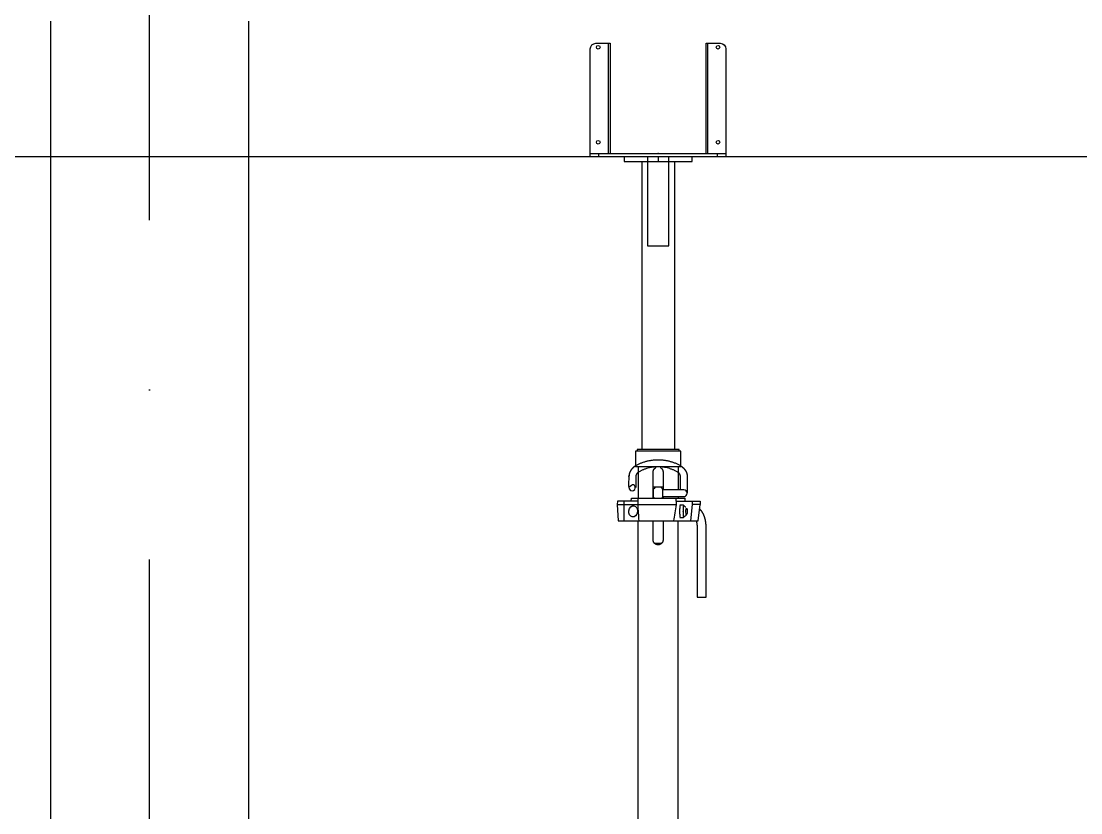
# Model space of a CAD drawing. Header units: millimetres. Extents: x 1924 to 471109, y -30014 to 109986.
# Drawn here: x 424518 to 426393, y 29943 to 31343 of the extents above; entities that cross this region are included whole.
import ezdxf

# ---------------------------------------------------------------- set-up
doc = ezdxf.new("R2010")
doc.units = ezdxf.units.MM
doc.header["$LTSCALE"] = 100
doc.linetypes.add('104', pattern=[4, 2, -2])
doc.linetypes.add('ACAD_ISO10W100', pattern=[18, 12, -3, 0, -3])
doc.layers.add('D NOSNIKY', color=7, linetype='Continuous', true_color=0x994d4d)
for name, color, linetype, plot in [('osy objektu', 130, 'ACAD_ISO10W100', False), ('PERI_HELPLINE', 140, 'Continuous', False), ('PERI_HIDDEN', 30, '104', False)]:
    doc.layers.add(name, color=color, linetype=linetype, plot=plot)
doc.layers.add('rez sloupy', color=90, linetype='Continuous')

msp = doc.modelspace()

# ---------------------------------------------------------------- linework, layer by layer
at = {"color": 0, "linetype": 'ByBlock'}
for p, q in [((425556.915, 31109.112), (425556.915, 31304.112)), ((425732.915, 31109.112), (425732.915, 31304.112)), ((425524.915, 31109.112), (425764.915, 31109.112))]:
    msp.add_line(p, q, dxfattribs=at).dxf.unprotected_set("ltscale", 0)
for p, q in [((425615.915, 31095.112), (425615.915, 30585.612)), ((425673.915, 31095.112), (425673.915, 30585.612)), ((425609.37, 30555.612), (425609.37, 30499.112)), ((425680.46, 30555.612), (425680.46, 30514.112)), ((425653.665, 30519.112), (425636.165, 30519.112)), ((425653.665, 30502.112), (425653.665, 30499.112)), ((425680.46, 30502.112), (425680.46, 30499.112)), ((425705.185, 30494.112), (425705.185, 30488.112)), ((425650.772, 30419.112), (425639.057, 30419.112))]:
    msp.add_line(p, q, dxfattribs=at)
msp.add_lwpolyline([(425729.915, 31109.112), (425729.915, 31304.112), (425754.915, 31304.112, -0.41421356), (425764.915, 31294.112), (425764.915, 31103.112), (425524.915, 31103.112), (425524.915, 31294.112, -0.41421356), (425534.915, 31304.112), (425559.915, 31304.112), (425559.915, 31109.112)], format="xyb", dxfattribs=at).dxf.unprotected_set("ltscale", 0)
msp.add_lwpolyline([(425704.915, 31103.112), (425584.915, 31103.112), (425584.915, 31095.112), (425704.915, 31095.112)], close=True)
msp.add_lwpolyline([(425684.915, 30555.612), (425684.915, 30582.612), (425604.915, 30582.612), (425604.915, 30555.612)], close=True, dxfattribs=at)
for points in [[(425681.915, 30582.612), (425681.915, 30585.612), (425607.915, 30585.612), (425607.915, 30582.612)], [(425609.37, 30544.891), (425609.299, 30544.829), (425609.23, 30544.768), (425609.161, 30544.706), (425609.093, 30544.644), (425609.025, 30544.583), (425608.958, 30544.521), (425608.892, 30544.46), (425608.827, 30544.398), (425608.762, 30544.337), (425608.698, 30544.276), (425608.635, 30544.214), (425608.572, 30544.153), (425608.51, 30544.092), (425608.449, 30544.031), (425608.388, 30543.97), (425608.328, 30543.909), (425608.269, 30543.848), (425608.21, 30543.787), (425608.153, 30543.726), (425608.096, 30543.666), (425608.039, 30543.605), (425607.984, 30543.545), (425607.929, 30543.485), (425607.874, 30543.425), (425607.821, 30543.365), (425607.768, 30543.305), (425607.716, 30543.246), (425607.664, 30543.186), (425607.614, 30543.127), (425607.563, 30543.067), (425607.514, 30543.008), (425607.465, 30542.949), (425607.417, 30542.89), (425607.37, 30542.832), (425607.323, 30542.773), (425607.277, 30542.714), (425607.232, 30542.656), (425607.187, 30542.598), (425607.143, 30542.54), (425607.099, 30542.482), (425607.057, 30542.425), (425607.014, 30542.367), (425606.973, 30542.31), (425606.932, 30542.252), (425606.892, 30542.195), (425606.852, 30542.139), (425606.813, 30542.082), (425606.775, 30542.025), (425606.737, 30541.969), (425606.7, 30541.913), (425606.663, 30541.857), (425606.628, 30541.801), (425606.592, 30541.745), (425606.558, 30541.69), (425606.524, 30541.634), (425606.49, 30541.579), (425606.457, 30541.524), (425606.425, 30541.469), (425606.393, 30541.415), (425606.362, 30541.36), (425606.331, 30541.306), (425606.302, 30541.252), (425606.272, 30541.198), (425606.243, 30541.145), (425606.215, 30541.091), (425606.187, 30541.038), (425606.16, 30540.985), (425606.134, 30540.932), (425606.108, 30540.88), (425606.082, 30540.827), (425606.057, 30540.775), (425606.033, 30540.723), (425606.009, 30540.671), (425605.986, 30540.62), (425605.963, 30540.568), (425605.941, 30540.517), (425605.919, 30540.466), (425605.898, 30540.416), (425605.878, 30540.365), (425605.858, 30540.315), (425605.838, 30540.265), (425605.819, 30540.215), (425605.8, 30540.166), (425605.782, 30540.116), (425605.765, 30540.067), (425605.748, 30540.019), (425605.731, 30539.97), (425605.715, 30539.922), (425605.7, 30539.873), (425605.684, 30539.826), (425605.67, 30539.778), (425605.656, 30539.73), (425605.642, 30539.683), (425605.628, 30539.636), (425605.615, 30539.589), (425605.603, 30539.542), (425605.591, 30539.496), (425605.579, 30539.449), (425605.568, 30539.403), (425605.557, 30539.357), (425605.547, 30539.311), (425605.537, 30539.265), (425605.528, 30539.22), (425605.518, 30539.174), (425605.51, 30539.129), (425605.501, 30539.084), (425605.493, 30539.039), (425605.486, 30538.994), (425605.479, 30538.949), (425605.472, 30538.904), (425605.466, 30538.859), (425605.46, 30538.815), (425605.454, 30538.77), (425605.449, 30538.726), (425605.444, 30538.682), (425605.44, 30538.638), (425605.436, 30538.594), (425605.432, 30538.55), (425605.426, 30538.462), (425605.421, 30538.374), (425605.417, 30538.286), (425605.415, 30538.199), (425605.415, 30538.112), (425605.415, 30518.112)], [(425636.165, 30499.112), (425636.165, 30545.612), (425636.166, 30545.757), (425636.17, 30545.902), (425636.176, 30546.049), (425636.185, 30546.196), (425636.197, 30546.343), (425636.21, 30546.491), (425636.227, 30546.639), (425636.246, 30546.788), (425636.268, 30546.936), (425636.292, 30547.085), (425636.319, 30547.233), (425636.348, 30547.382), (425636.38, 30547.53), (425636.414, 30547.678), (425636.451, 30547.825), (425636.491, 30547.972), (425636.533, 30548.119), (425636.578, 30548.265), (425636.625, 30548.41), (425636.675, 30548.555), (425636.727, 30548.698), (425636.782, 30548.841), (425636.84, 30548.982), (425636.9, 30549.123), (425636.963, 30549.262), (425637.028, 30549.4), (425637.096, 30549.537), (425637.166, 30549.673), (425637.238, 30549.807), (425637.312, 30549.94), (425637.388, 30550.071), (425637.467, 30550.2), (425637.548, 30550.328), (425637.63, 30550.455), (425637.715, 30550.579), (425637.801, 30550.702), (425637.889, 30550.823), (425637.979, 30550.943), (425638.07, 30551.06), (425638.163, 30551.175), (425638.257, 30551.288), (425638.353, 30551.399), (425638.451, 30551.508), (425638.549, 30551.615), (425638.649, 30551.72), (425638.751, 30551.822), (425638.854, 30551.922), (425638.959, 30552.022), (425639.067, 30552.12), (425639.177, 30552.217), (425639.289, 30552.312), (425639.403, 30552.406), (425639.519, 30552.499), (425639.637, 30552.59), (425639.757, 30552.679), (425639.879, 30552.766), (425640.003, 30552.852), (425640.128, 30552.935), (425640.255, 30553.017), (425640.384, 30553.097), (425640.514, 30553.174), (425640.646, 30553.25), (425640.78, 30553.323), (425640.915, 30553.394), (425640.915, 30555.612)], [(425648.915, 30555.612), (425648.915, 30553.394), (425649.05, 30553.323), (425649.183, 30553.25), (425649.315, 30553.174), (425649.446, 30553.097), (425649.574, 30553.017), (425649.701, 30552.935), (425649.827, 30552.852), (425649.951, 30552.766), (425650.072, 30552.679), (425650.192, 30552.59), (425650.31, 30552.499), (425650.427, 30552.406), (425650.541, 30552.312), (425650.653, 30552.217), (425650.762, 30552.12), (425650.87, 30552.022), (425650.976, 30551.922), (425651.079, 30551.822), (425651.18, 30551.72), (425651.28, 30551.615), (425651.379, 30551.508), (425651.476, 30551.399), (425651.572, 30551.288), (425651.667, 30551.175), (425651.76, 30551.06), (425651.851, 30550.943), (425651.941, 30550.823), (425652.029, 30550.702), (425652.115, 30550.579), (425652.199, 30550.455), (425652.282, 30550.328), (425652.362, 30550.2), (425652.441, 30550.071), (425652.518, 30549.94), (425652.592, 30549.807), (425652.664, 30549.673), (425652.734, 30549.537), (425652.801, 30549.4), (425652.867, 30549.262), (425652.929, 30549.123), (425652.989, 30548.982), (425653.047, 30548.841), (425653.102, 30548.698), (425653.155, 30548.555), (425653.204, 30548.41), (425653.252, 30548.265), (425653.296, 30548.119), (425653.339, 30547.972), (425653.378, 30547.825), (425653.415, 30547.678), (425653.45, 30547.53), (425653.481, 30547.382), (425653.511, 30547.233), (425653.538, 30547.085), (425653.562, 30546.936), (425653.583, 30546.788), (425653.602, 30546.639), (425653.619, 30546.491), (425653.633, 30546.343), (425653.644, 30546.196), (425653.653, 30546.049), (425653.66, 30545.902), (425653.663, 30545.757), (425653.665, 30545.612), (425653.665, 30514.112)], [(425684.415, 30514.112), (425684.415, 30538.112), (425684.414, 30538.199), (425684.412, 30538.287), (425684.409, 30538.375), (425684.404, 30538.463), (425684.398, 30538.551), (425684.391, 30538.64), (425684.382, 30538.73), (425684.377, 30538.774), (425684.371, 30538.819), (425684.365, 30538.864), (425684.359, 30538.909), (425684.353, 30538.954), (425684.346, 30539), (425684.338, 30539.045), (425684.331, 30539.091), (425684.322, 30539.136), (425684.314, 30539.182), (425684.305, 30539.228), (425684.295, 30539.274), (425684.286, 30539.32), (425684.275, 30539.366), (425684.265, 30539.413), (425684.254, 30539.459), (425684.242, 30539.506), (425684.23, 30539.553), (425684.218, 30539.6), (425684.205, 30539.647), (425684.191, 30539.694), (425684.178, 30539.742), (425684.163, 30539.789), (425684.149, 30539.837), (425684.133, 30539.885), (425684.118, 30539.933), (425684.102, 30539.981), (425684.085, 30540.03), (425684.068, 30540.078), (425684.05, 30540.127), (425684.032, 30540.176), (425684.014, 30540.225), (425683.995, 30540.274), (425683.975, 30540.324), (425683.955, 30540.373), (425683.934, 30540.423), (425683.913, 30540.473), (425683.892, 30540.523), (425683.869, 30540.574), (425683.847, 30540.625), (425683.824, 30540.675), (425683.8, 30540.726), (425683.776, 30540.778), (425683.751, 30540.829), (425683.725, 30540.881), (425683.699, 30540.933), (425683.673, 30540.985), (425683.646, 30541.037), (425683.618, 30541.09), (425683.59, 30541.143), (425683.561, 30541.196), (425683.532, 30541.249), (425683.502, 30541.302), (425683.472, 30541.356), (425683.441, 30541.41), (425683.409, 30541.464), (425683.377, 30541.519), (425683.344, 30541.574), (425683.311, 30541.629), (425683.276, 30541.684), (425683.242, 30541.739), (425683.207, 30541.795), (425683.171, 30541.851), (425683.134, 30541.907), (425683.097, 30541.963), (425683.059, 30542.02), (425683.02, 30542.077), (425682.981, 30542.134), (425682.942, 30542.191), (425682.901, 30542.248), (425682.86, 30542.305), (425682.818, 30542.363), (425682.776, 30542.421), (425682.733, 30542.479), (425682.689, 30542.537), (425682.645, 30542.595), (425682.6, 30542.653), (425682.554, 30542.712), (425682.508, 30542.77), (425682.461, 30542.829), (425682.413, 30542.888), (425682.365, 30542.947), (425682.316, 30543.007), (425682.266, 30543.066), (425682.216, 30543.126), (425682.165, 30543.185), (425682.113, 30543.245), (425682.061, 30543.305), (425682.008, 30543.365), (425681.954, 30543.425), (425681.9, 30543.485), (425681.845, 30543.545), (425681.789, 30543.606), (425681.733, 30543.666), (425681.676, 30543.727), (425681.618, 30543.787), (425681.559, 30543.848), (425681.5, 30543.909), (425681.44, 30543.97), (425681.38, 30544.031), (425681.319, 30544.092), (425681.257, 30544.153), (425681.194, 30544.214), (425681.131, 30544.276), (425681.067, 30544.337), (425681.002, 30544.398), (425680.937, 30544.46), (425680.871, 30544.521), (425680.804, 30544.583), (425680.737, 30544.644), (425680.669, 30544.706), (425680.6, 30544.768), (425680.53, 30544.829), (425680.46, 30544.891)], [(425684.994, 30556.517), (425684.994, 30556.517), (425685.072, 30556.464), (425685.151, 30556.41), (425685.229, 30556.356), (425685.307, 30556.302), (425685.385, 30556.247), (425685.462, 30556.193), (425685.54, 30556.138), (425685.617, 30556.083), (425685.694, 30556.028), (425685.771, 30555.973), (425685.847, 30555.918), (425685.923, 30555.863), (425686, 30555.807), (425686.076, 30555.752), (425686.151, 30555.696), (425686.227, 30555.64), (425686.302, 30555.584), (425686.377, 30555.528), (425686.452, 30555.472), (425686.527, 30555.415), (425686.601, 30555.359), (425686.675, 30555.302), (425686.749, 30555.245), (425686.823, 30555.188), (425686.897, 30555.131), (425686.97, 30555.073), (425687.043, 30555.016), (425687.116, 30554.958), (425687.189, 30554.901), (425687.261, 30554.843), (425687.334, 30554.785), (425687.406, 30554.726), (425687.478, 30554.668), (425687.549, 30554.61), (425687.621, 30554.551), (425687.692, 30554.492), (425687.763, 30554.433), (425687.833, 30554.374), (425687.904, 30554.315), (425687.974, 30554.256), (425688.044, 30554.196), (425688.114, 30554.137), (425688.184, 30554.077), (425688.253, 30554.017), (425688.322, 30553.957), (425688.391, 30553.896), (425688.46, 30553.836), (425688.528, 30553.776), (425688.597, 30553.715), (425688.665, 30553.654), (425688.732, 30553.593), (425688.8, 30553.532), (425688.867, 30553.471), (425688.934, 30553.409), (425689.001, 30553.347), (425689.068, 30553.286), (425689.134, 30553.224), (425689.201, 30553.162), (425689.267, 30553.1), (425689.332, 30553.037), (425689.398, 30552.975), (425689.463, 30552.912), (425689.528, 30552.849), (425689.593, 30552.786), (425689.658, 30552.723), (425689.722, 30552.66), (425689.786, 30552.596), (425689.85, 30552.533), (425689.914, 30552.469), (425689.977, 30552.405), (425690.04, 30552.341), (425690.103, 30552.277), (425690.166, 30552.212), (425690.228, 30552.148), (425690.29, 30552.083), (425690.352, 30552.018), (425690.414, 30551.953), (425690.475, 30551.888), (425690.536, 30551.823), (425690.597, 30551.757), (425690.658, 30551.692), (425690.718, 30551.626), (425690.778, 30551.56), (425690.838, 30551.494), (425690.898, 30551.428), (425690.957, 30551.362), (425691.016, 30551.295), (425691.075, 30551.228), (425691.133, 30551.162), (425691.192, 30551.095), (425691.25, 30551.027), (425691.308, 30550.96), (425691.365, 30550.893), (425691.422, 30550.825), (425691.479, 30550.757), (425691.536, 30550.689), (425691.593, 30550.621), (425691.649, 30550.553), (425691.705, 30550.485), (425691.76, 30550.416), (425691.816, 30550.348), (425691.871, 30550.279), (425691.926, 30550.21), (425691.98, 30550.141), (425692.034, 30550.071), (425692.088, 30550.002), (425692.142, 30549.932), (425692.196, 30549.863), (425692.249, 30549.793), (425692.302, 30549.723), (425692.354, 30549.652), (425692.406, 30549.582), (425692.459, 30549.511), (425692.51, 30549.441), (425692.562, 30549.37), (425692.613, 30549.299), (425692.664, 30549.228), (425692.714, 30549.156), (425692.765, 30549.085), (425692.815, 30549.013), (425692.864, 30548.941), (425692.914, 30548.87), (425692.963, 30548.797), (425693.012, 30548.725), (425693.06, 30548.653), (425693.109, 30548.58), (425693.157, 30548.508), (425693.204, 30548.435), (425693.252, 30548.362), (425693.299, 30548.288), (425693.345, 30548.215), (425693.392, 30548.142), (425693.438, 30548.068), (425693.484, 30547.994), (425693.529, 30547.92), (425693.575, 30547.846), (425693.62, 30547.772), (425693.664, 30547.697), (425693.708, 30547.623), (425693.752, 30547.548), (425693.796, 30547.473), (425693.84, 30547.398), (425693.883, 30547.323), (425693.925, 30547.248), (425693.968, 30547.172), (425694.01, 30547.096), (425694.052, 30547.02), (425694.093, 30546.944), (425694.134, 30546.868), (425694.175, 30546.792), (425694.216, 30546.716), (425694.256, 30546.639), (425694.296, 30546.562), (425694.335, 30546.485), (425694.375, 30546.408), (425694.414, 30546.331), (425694.452, 30546.253), (425694.491, 30546.176), (425694.528, 30546.098), (425694.566, 30546.02), (425694.603, 30545.942), (425694.64, 30545.864), (425694.677, 30545.786), (425694.713, 30545.707), (425694.749, 30545.628), (425694.784, 30545.55), (425694.819, 30545.471), (425694.854, 30545.392), (425694.889, 30545.312), (425694.923, 30545.233), (425694.956, 30545.153), (425694.99, 30545.074), (425695.023, 30544.994), (425695.055, 30544.914), (425695.088, 30544.834), (425695.12, 30544.753), (425695.151, 30544.673), (425695.182, 30544.592), (425695.213, 30544.512), (425695.244, 30544.431), (425695.274, 30544.35), (425695.303, 30544.269), (425695.333, 30544.188), (425695.362, 30544.106), (425695.39, 30544.025), (425695.419, 30543.943), (425695.447, 30543.862), (425695.474, 30543.78), (425695.501, 30543.698), (425695.528, 30543.616), (425695.554, 30543.534), (425695.58, 30543.452), (425695.606, 30543.369), (425695.631, 30543.287), (425695.656, 30543.204), (425695.681, 30543.122), (425695.705, 30543.039), (425695.728, 30542.956), (425695.752, 30542.873), (425695.775, 30542.79), (425695.797, 30542.707), (425695.819, 30542.623), (425695.841, 30542.54), (425695.863, 30542.457), (425695.884, 30542.373), (425695.904, 30542.289), (425695.925, 30542.206), (425695.944, 30542.122), (425695.964, 30542.038), (425695.983, 30541.954), (425696.002, 30541.87), (425696.02, 30541.786), (425696.038, 30541.701), (425696.055, 30541.617), (425696.072, 30541.533), (425696.089, 30541.448), (425696.105, 30541.364), (425696.121, 30541.279), (425696.136, 30541.194), (425696.151, 30541.109), (425696.166, 30541.025), (425696.18, 30540.94), (425696.194, 30540.855), (425696.208, 30540.77), (425696.221, 30540.685), (425696.233, 30540.6), (425696.245, 30540.514), (425696.257, 30540.429), (425696.268, 30540.344), (425696.279, 30540.258), (425696.29, 30540.173), (425696.3, 30540.088), (425696.31, 30540.002), (425696.319, 30539.916), (425696.328, 30539.831), (425696.336, 30539.745), (425696.344, 30539.66), (425696.352, 30539.574), (425696.359, 30539.488), (425696.366, 30539.402), (425696.372, 30539.316), (425696.378, 30539.231), (425696.383, 30539.145), (425696.388, 30539.059), (425696.393, 30538.973), (425696.397, 30538.887), (425696.401, 30538.801), (425696.404, 30538.715), (425696.407, 30538.629), (425696.409, 30538.542), (425696.411, 30538.456), (425696.413, 30538.37), (425696.414, 30538.284), (425696.415, 30538.198), (425696.415, 30538.112), (425696.415, 30508.112)], [(425608.879, 30499.112), (425608.874, 30498.114), (425608.868, 30497.115), (425608.862, 30496.115), (425608.857, 30495.114), (425608.851, 30494.112), (425572.862, 30494.112), (425572.446, 30488.112), (425677.384, 30488.112)], [(425572.446, 30488.112), (425574.532, 30459.112), (425716.101, 30459.112), (425719.185, 30488.112), (425705.185, 30488.112), (425702.101, 30459.112)], [(425585.083, 30459.112), (425584.946, 30488.112), (425585.027, 30494.112)], [(425597.403, 30494.112), (425597.665, 30499.112), (425692.015, 30499.112), (425692.277, 30494.112)], [(425608.992, 30499.112), (425608.98, 30496.922), (425608.968, 30494.728), (425608.956, 30492.528), (425608.944, 30490.322), (425608.933, 30488.112), (425609.135, 30484.299), (425609.337, 30480.542), (425609.541, 30476.838), (425609.745, 30473.188), (425609.95, 30469.591), (425610.155, 30466.046), (425610.361, 30462.553), (425610.569, 30459.112)], [(425672.724, 30459.112), (425673.278, 30462.542), (425673.84, 30466.025), (425674.41, 30469.563), (425674.988, 30473.156), (425675.574, 30476.807), (425676.168, 30480.515), (425676.772, 30484.283), (425677.384, 30488.112), (425676.861, 30499.112)], [(425677.099, 30494.112), (425719.185, 30494.112), (425719.185, 30488.112)], [(425712.524, 30459.112), (425712.564, 30458.959), (425712.603, 30458.805), (425712.642, 30458.65), (425712.68, 30458.494), (425712.718, 30458.338), (425712.755, 30458.181), (425712.792, 30458.023), (425712.828, 30457.864), (425712.864, 30457.704), (425712.899, 30457.543), (425712.934, 30457.382), (425712.968, 30457.22), (425713.001, 30457.057), (425713.034, 30456.894), (425713.098, 30456.565), (425713.159, 30456.233), (425713.219, 30455.899), (425713.276, 30455.562), (425713.33, 30455.223), (425713.382, 30454.881), (425713.431, 30454.538), (425713.478, 30454.192), (425713.522, 30453.844), (425713.564, 30453.495), (425713.603, 30453.144), (425713.64, 30452.791), (425713.673, 30452.437), (425713.705, 30452.081), (425713.733, 30451.724), (425713.759, 30451.366), (425713.782, 30451.007), (425713.803, 30450.647), (425713.821, 30450.287), (425713.836, 30449.925), (425713.848, 30449.563), (425713.858, 30449.201), (425713.865, 30448.838), (425713.869, 30448.475), (425713.87, 30448.112), (425713.87, 30324.112), (425729.87, 30324.112), (425729.87, 30448.112), (425729.87, 30448.406), (425729.868, 30448.701), (425729.864, 30448.995), (425729.86, 30449.289), (425729.854, 30449.584), (425729.846, 30449.878), (425729.837, 30450.172), (425729.827, 30450.466), (425729.816, 30450.76), (425729.803, 30451.053), (425729.789, 30451.347), (425729.773, 30451.64), (425729.756, 30451.933), (425729.738, 30452.226), (425729.718, 30452.518), (425729.697, 30452.811), (425729.675, 30453.103), (425729.651, 30453.394), (425729.626, 30453.686), (425729.6, 30453.977), (425729.572, 30454.268), (425729.543, 30454.558), (425729.512, 30454.848), (425729.481, 30455.138), (425729.447, 30455.427), (425729.413, 30455.715), (425729.377, 30456.004), (425729.34, 30456.291), (425729.301, 30456.579), (425729.261, 30456.866), (425729.22, 30457.152), (425729.177, 30457.437), (425729.134, 30457.723), (425729.088, 30458.007), (425729.042, 30458.291), (425728.994, 30458.574), (425728.944, 30458.857), (425728.894, 30459.139), (425728.842, 30459.421), (425728.788, 30459.701), (425728.733, 30459.981), (425728.677, 30460.261), (425728.62, 30460.539), (425728.561, 30460.817), (425728.501, 30461.094), (425728.44, 30461.371), (425728.377, 30461.646), (425728.313, 30461.921), (425728.247, 30462.195), (425728.18, 30462.469), (425728.112, 30462.741), (425728.042, 30463.012), (425727.971, 30463.283), (425727.899, 30463.553), (425727.825, 30463.822), (425727.75, 30464.09), (425727.674, 30464.357), (425727.596, 30464.623), (425727.517, 30464.888), (425727.436, 30465.152), (425727.354, 30465.416), (425727.271, 30465.678), (425727.186, 30465.939), (425727.1, 30466.199), (425727.056, 30466.329), (425727.013, 30466.458), (425726.968, 30466.588), (425726.924, 30466.717), (425726.879, 30466.845), (425726.833, 30466.974), (425726.788, 30467.102), (425726.742, 30467.23), (425726.696, 30467.357), (425726.649, 30467.485), (425726.602, 30467.612), (425726.554, 30467.738), (425726.507, 30467.865), (425726.459, 30467.991), (425726.41, 30468.117), (425726.362, 30468.243), (425726.313, 30468.368), (425726.263, 30468.493), (425726.213, 30468.618), (425726.163, 30468.743), (425726.113, 30468.867), (425726.062, 30468.991), (425726.011, 30469.114), (425725.959, 30469.238), (425725.907, 30469.361), (425725.855, 30469.484), (425725.802, 30469.606), (425725.749, 30469.728), (425725.696, 30469.85), (425725.642, 30469.972), (425725.588, 30470.093), (425725.533, 30470.214), (425725.479, 30470.335), (425725.423, 30470.455), (425725.368, 30470.575), (425725.312, 30470.695), (425725.255, 30470.814), (425725.199, 30470.933), (425725.142, 30471.052), (425725.084, 30471.17), (425725.026, 30471.289), (425724.968, 30471.406), (425724.909, 30471.524), (425724.85, 30471.641), (425724.791, 30471.758), (425724.731, 30471.874), (425724.671, 30471.991), (425724.61, 30472.107), (425724.549, 30472.222), (425724.488, 30472.337), (425724.426, 30472.452), (425724.364, 30472.567), (425724.302, 30472.681), (425724.239, 30472.795), (425724.175, 30472.908), (425724.112, 30473.021), (425724.047, 30473.134), (425723.983, 30473.247), (425723.918, 30473.359), (425723.853, 30473.471), (425723.787, 30473.582), (425723.721, 30473.693), (425723.654, 30473.804), (425723.587, 30473.914), (425723.52, 30474.024), (425723.452, 30474.134), (425723.384, 30474.243), (425723.315, 30474.352), (425723.246, 30474.461), (425723.176, 30474.569), (425723.106, 30474.677), (425723.036, 30474.784), (425722.965, 30474.892), (425722.894, 30474.998), (425722.823, 30475.105), (425722.75, 30475.211), (425722.678, 30475.316), (425722.605, 30475.422), (425722.532, 30475.526), (425722.458, 30475.631), (425722.384, 30475.735), (425722.309, 30475.839), (425722.234, 30475.942), (425722.158, 30476.045), (425722.082, 30476.148), (425722.006, 30476.25), (425721.929, 30476.352), (425721.851, 30476.453), (425721.774, 30476.554), (425721.695, 30476.655), (425721.616, 30476.755), (425721.537, 30476.855), (425721.457, 30476.954), (425721.377, 30477.053), (425721.296, 30477.152), (425721.215, 30477.25), (425721.133, 30477.347), (425721.051, 30477.445), (425720.968, 30477.541), (425720.885, 30477.638), (425720.801, 30477.733), (425720.717, 30477.829), (425720.632, 30477.924), (425720.546, 30478.018), (425720.461, 30478.112), (425720.374, 30478.206), (425720.287, 30478.299), (425720.2, 30478.391), (425720.112, 30478.483), (425720.024, 30478.575), (425719.935, 30478.666), (425719.845, 30478.757), (425719.755, 30478.847), (425719.664, 30478.937), (425719.573, 30479.026), (425719.481, 30479.114), (425719.389, 30479.202), (425719.296, 30479.29), (425719.203, 30479.377), (425719.109, 30479.464), (425719.014, 30479.55), (425718.919, 30479.635), (425718.824, 30479.72), (425718.727, 30479.805), (425718.631, 30479.888), (425718.533, 30479.972), (425718.435, 30480.055), (425718.337, 30480.137)], [(425609.415, 28641.112), (425609.415, 30335.362), (425609.37, 30350.362), (425609.37, 30459.112)], [(425653.665, 30459.112), (425653.665, 30425.612), (425653.664, 30425.508), (425653.662, 30425.404), (425653.659, 30425.3), (425653.654, 30425.195), (425653.649, 30425.09), (425653.641, 30424.985), (425653.633, 30424.879), (425653.623, 30424.773), (425653.612, 30424.668), (425653.6, 30424.562), (425653.586, 30424.455), (425653.571, 30424.349), (425653.555, 30424.243), (425653.537, 30424.137), (425653.518, 30424.031), (425653.498, 30423.924), (425653.477, 30423.818), (425653.454, 30423.712), (425653.43, 30423.607), (425653.404, 30423.501), (425653.377, 30423.395), (425653.349, 30423.29), (425653.32, 30423.185), (425653.289, 30423.08), (425653.257, 30422.976), (425653.224, 30422.872), (425653.189, 30422.768), (425653.153, 30422.665), (425653.116, 30422.562), (425653.077, 30422.46), (425653.037, 30422.358), (425652.996, 30422.257), (425652.954, 30422.156), (425652.91, 30422.056), (425652.865, 30421.957), (425652.818, 30421.858), (425652.771, 30421.76), (425652.722, 30421.662), (425652.672, 30421.565), (425652.621, 30421.469), (425652.568, 30421.374), (425652.515, 30421.279), (425652.46, 30421.185), (425652.405, 30421.092), (425652.348, 30420.999), (425652.29, 30420.908), (425652.232, 30420.817), (425652.172, 30420.727), (425652.111, 30420.638), (425652.05, 30420.55), (425651.987, 30420.463), (425651.924, 30420.377), (425651.86, 30420.292), (425651.795, 30420.208), (425651.729, 30420.125), (425651.662, 30420.043), (425651.594, 30419.961), (425651.526, 30419.881), (425651.457, 30419.802), (425651.388, 30419.725), (425651.317, 30419.648), (425651.246, 30419.572), (425651.175, 30419.498), (425651.102, 30419.425), (425651.029, 30419.352), (425650.955, 30419.281), (425650.879, 30419.21), (425650.802, 30419.139), (425650.725, 30419.07), (425650.646, 30419.001), (425650.566, 30418.932), (425650.485, 30418.865), (425650.402, 30418.798), (425650.319, 30418.732), (425650.235, 30418.667), (425650.15, 30418.603), (425650.064, 30418.54), (425649.977, 30418.477), (425649.889, 30418.416), (425649.8, 30418.355), (425649.71, 30418.295), (425649.619, 30418.237), (425649.528, 30418.179), (425649.435, 30418.122), (425649.342, 30418.067), (425649.248, 30418.012), (425649.153, 30417.958), (425649.058, 30417.906), (425648.962, 30417.855), (425648.865, 30417.805), (425648.767, 30417.756), (425648.669, 30417.708), (425648.57, 30417.662), (425648.471, 30417.617), (425648.37, 30417.573), (425648.27, 30417.53), (425648.168, 30417.489), (425648.067, 30417.449), (425647.964, 30417.411), (425647.862, 30417.373), (425647.758, 30417.337), (425647.655, 30417.303), (425647.551, 30417.269), (425647.446, 30417.237), (425647.341, 30417.206), (425647.236, 30417.177), (425647.131, 30417.149), (425647.026, 30417.122), (425646.92, 30417.097), (425646.814, 30417.073), (425646.708, 30417.05), (425646.602, 30417.028), (425646.496, 30417.008), (425646.39, 30416.989), (425646.283, 30416.972), (425646.177, 30416.955), (425646.071, 30416.94), (425645.965, 30416.927), (425645.859, 30416.914), (425645.753, 30416.903), (425645.647, 30416.893), (425645.542, 30416.885), (425645.437, 30416.878), (425645.332, 30416.872), (425645.227, 30416.867), (425645.122, 30416.864), (425645.018, 30416.862), (425644.915, 30416.862), (425644.811, 30416.862), (425644.707, 30416.864), (425644.603, 30416.867), (425644.498, 30416.872), (425644.393, 30416.878), (425644.288, 30416.885), (425644.182, 30416.893), (425644.076, 30416.903), (425643.971, 30416.914), (425643.865, 30416.927), (425643.758, 30416.94), (425643.652, 30416.955), (425643.546, 30416.972), (425643.44, 30416.989), (425643.334, 30417.008), (425643.227, 30417.028), (425643.121, 30417.05), (425643.015, 30417.073), (425642.909, 30417.097), (425642.804, 30417.122), (425642.698, 30417.149), (425642.593, 30417.177), (425642.488, 30417.206), (425642.383, 30417.237), (425642.279, 30417.269), (425642.175, 30417.303), (425642.071, 30417.337), (425641.968, 30417.373), (425641.865, 30417.411), (425641.763, 30417.449), (425641.661, 30417.489), (425641.56, 30417.53), (425641.459, 30417.573), (425641.359, 30417.617), (425641.259, 30417.662), (425641.161, 30417.708), (425641.062, 30417.756), (425640.965, 30417.805), (425640.868, 30417.855), (425640.772, 30417.906), (425640.676, 30417.958), (425640.581, 30418.012), (425640.487, 30418.067), (425640.394, 30418.122), (425640.302, 30418.179), (425640.21, 30418.237), (425640.12, 30418.295), (425640.03, 30418.355), (425639.941, 30418.416), (425639.853, 30418.477), (425639.766, 30418.54), (425639.68, 30418.603), (425639.595, 30418.667), (425639.51, 30418.732), (425639.427, 30418.798), (425639.345, 30418.865), (425639.264, 30418.932), (425639.184, 30419.001), (425639.105, 30419.07), (425639.027, 30419.139), (425638.95, 30419.21), (425638.875, 30419.281), (425638.8, 30419.352), (425638.727, 30419.425), (425638.655, 30419.498), (425638.583, 30419.572), (425638.512, 30419.648), (425638.442, 30419.725), (425638.372, 30419.802), (425638.303, 30419.881), (425638.235, 30419.961), (425638.168, 30420.043), (425638.101, 30420.125), (425638.035, 30420.208), (425637.97, 30420.292), (425637.906, 30420.377), (425637.842, 30420.463), (425637.78, 30420.55), (425637.718, 30420.638), (425637.658, 30420.727), (425637.598, 30420.817), (425637.539, 30420.908), (425637.482, 30420.999), (425637.425, 30421.092), (425637.369, 30421.185), (425637.315, 30421.279), (425637.261, 30421.374), (425637.209, 30421.469), (425637.158, 30421.565), (425637.108, 30421.662), (425637.059, 30421.76), (425637.011, 30421.858), (425636.965, 30421.957), (425636.92, 30422.056), (425636.876, 30422.156), (425636.833, 30422.257), (425636.792, 30422.358), (425636.752, 30422.46), (425636.714, 30422.562), (425636.676, 30422.665), (425636.64, 30422.768), (425636.606, 30422.872), (425636.572, 30422.976), (425636.54, 30423.08), (425636.51, 30423.185), (425636.48, 30423.29), (425636.452, 30423.395), (425636.425, 30423.501), (425636.4, 30423.607), (425636.376, 30423.712), (425636.353, 30423.818), (425636.331, 30423.924), (425636.311, 30424.031), (425636.292, 30424.137), (425636.275, 30424.243), (425636.258, 30424.349), (425636.243, 30424.455), (425636.23, 30424.562), (425636.217, 30424.668), (425636.206, 30424.773), (425636.197, 30424.879), (425636.188, 30424.985), (425636.181, 30425.09), (425636.175, 30425.195), (425636.171, 30425.3), (425636.167, 30425.404), (425636.165, 30425.508), (425636.165, 30425.612), (425636.165, 30459.112)], [(425680.415, 28641.112), (425680.415, 30335.362), (425680.46, 30350.362), (425680.46, 30459.112)]]:
    msp.add_lwpolyline(points, dxfattribs=at)
for points in [[(425638.915, 30499.112, -0.41421356), (425636.915, 30501.112), (425636.915, 30515.112)], [(425652.915, 30515.112), (425652.915, 30501.112, -0.41421356), (425650.915, 30499.112)], [(425652.915, 30502.112), (425690.415, 30502.112, 1), (425690.415, 30514.112), (425652.915, 30514.112)]]:
    msp.add_lwpolyline(points, format="xyb", dxfattribs=at)
for centre in [(425538.915, 31297.112), (425750.915, 31297.112), (425538.915, 31129.112), (425750.915, 31129.112)]:
    msp.add_circle(centre, 3.25, dxfattribs=at).dxf.unprotected_set("ltscale", 0)
for centre, start, end in [((425642.915, 30512.612), 90, 157.380135), ((425646.915, 30512.612), 22.619865, 90)]:
    msp.add_arc(centre, 6.5, start, end, dxfattribs=at)
msp.add_ellipse((425600.725, 30476.112), major_axis=(-1.499, -9.935), ratio=0.76164659, dxfattribs=at)
for centre, major_axis, ratio, start_param, end_param in [((425587.9, 30476.112), (1.456, -9.972), 0.50974852, 1.21159877, 1.5187321), ((425689.876, 30476.112), (0, 8.5), 0.8660254, 1.21344347, 1.92814919)]:
    msp.add_ellipse(centre, major_axis=major_axis, ratio=ratio, start_param=start_param, end_param=end_param, dxfattribs=at)
for points, weights, knots in [([(425604.915, 30556.558), (425604.875, 30556.538), (425604.836, 30556.517), (425604.797, 30556.491), (425604.757, 30556.464), (425604.718, 30556.437), (425604.679, 30556.41), (425604.64, 30556.383), (425604.601, 30556.356), (425604.562, 30556.329), (425604.523, 30556.302), (425604.484, 30556.274), (425604.445, 30556.247), (425604.406, 30556.22), (425604.367, 30556.193), (425604.329, 30556.165), (425604.29, 30556.138), (425604.251, 30556.111), (425604.213, 30556.083), (425604.174, 30556.056), (425604.136, 30556.028), (425604.097, 30556.001), (425604.059, 30555.973), (425604.021, 30555.946), (425603.982, 30555.918), (425603.944, 30555.891), (425603.906, 30555.863), (425603.868, 30555.835), (425603.83, 30555.807), (425603.792, 30555.78), (425603.754, 30555.752), (425603.716, 30555.724), (425603.678, 30555.696), (425603.641, 30555.668), (425603.603, 30555.64), (425603.565, 30555.612), (425603.527, 30555.584), (425603.49, 30555.556), (425603.452, 30555.528), (425603.415, 30555.5), (425603.378, 30555.472), (425603.34, 30555.443), (425603.303, 30555.415), (425603.266, 30555.387), (425603.228, 30555.359), (425603.191, 30555.33), (425603.154, 30555.302), (425603.117, 30555.273), (425603.08, 30555.245), (425603.043, 30555.216), (425603.006, 30555.188), (425602.969, 30555.159), (425602.933, 30555.131), (425602.896, 30555.102), (425602.859, 30555.073), (425602.823, 30555.045), (425602.786, 30555.016), (425602.749, 30554.987), (425602.713, 30554.958), (425602.677, 30554.929), (425602.64, 30554.9), (425602.604, 30554.871), (425602.568, 30554.842), (425602.531, 30554.813), (425602.495, 30554.784), (425602.459, 30554.755), (425602.423, 30554.726), (425602.387, 30554.697), (425602.351, 30554.668), (425602.315, 30554.638), (425602.279, 30554.609), (425602.244, 30554.58), (425602.208, 30554.551), (425602.172, 30554.521), (425602.137, 30554.492), (425602.101, 30554.462), (425602.065, 30554.433), (425602.03, 30554.403), (425601.995, 30554.374), (425601.959, 30554.344), (425601.924, 30554.314), (425601.889, 30554.285), (425601.854, 30554.255), (425601.818, 30554.225), (425601.783, 30554.195), (425601.748, 30554.166), (425601.713, 30554.136), (425601.679, 30554.106), (425601.644, 30554.076), (425601.609, 30554.046), (425601.574, 30554.016), (425601.54, 30553.986), (425601.505, 30553.956), (425601.47, 30553.925), (425601.436, 30553.895), (425601.401, 30553.865), (425601.367, 30553.835), (425601.333, 30553.805), (425601.298, 30553.774), (425601.264, 30553.744), (425601.23, 30553.714), (425601.196, 30553.683), (425601.162, 30553.653), (425601.128, 30553.622), (425601.094, 30553.592), (425601.06, 30553.561), (425601.026, 30553.53), (425600.992, 30553.5), (425600.959, 30553.469), (425600.925, 30553.438), (425600.892, 30553.408), (425600.858, 30553.377), (425600.825, 30553.346), (425600.791, 30553.315), (425600.758, 30553.284), (425600.725, 30553.253), (425600.691, 30553.222), (425600.658, 30553.191), (425600.625, 30553.16), (425600.592, 30553.129), (425600.559, 30553.098), (425600.526, 30553.067), (425600.493, 30553.035), (425600.46, 30553.004), (425600.428, 30552.973), (425600.395, 30552.941), (425600.362, 30552.91), (425600.33, 30552.879), (425600.297, 30552.847), (425600.265, 30552.816), (425600.232, 30552.784), (425600.2, 30552.753), (425600.168, 30552.721), (425600.136, 30552.689), (425600.103, 30552.658), (425600.071, 30552.626), (425600.039, 30552.594), (425600.007, 30552.563), (425599.975, 30552.531), (425599.944, 30552.499), (425599.912, 30552.467), (425599.88, 30552.435), (425599.848, 30552.403), (425599.817, 30552.371), (425599.785, 30552.339), (425599.754, 30552.307), (425599.722, 30552.275), (425599.691, 30552.243), (425599.66, 30552.21), (425599.629, 30552.178), (425599.597, 30552.146), (425599.566, 30552.114), (425599.535, 30552.081), (425599.504, 30552.049), (425599.473, 30552.016), (425599.443, 30551.984), (425599.412, 30551.951), (425599.381, 30551.919), (425599.35, 30551.886), (425599.32, 30551.854), (425599.289, 30551.821), (425599.259, 30551.788), (425599.228, 30551.756), (425599.198, 30551.723), (425599.168, 30551.69), (425599.138, 30551.657), (425599.107, 30551.624), (425599.077, 30551.591), (425599.047, 30551.558), (425599.017, 30551.525), (425598.988, 30551.492), (425598.958, 30551.459), (425598.928, 30551.426), (425598.898, 30551.393), (425598.869, 30551.36), (425598.839, 30551.327), (425598.81, 30551.293), (425598.78, 30551.26), (425598.751, 30551.227), (425598.722, 30551.193), (425598.692, 30551.16), (425598.663, 30551.126), (425598.634, 30551.093), (425598.605, 30551.059), (425598.576, 30551.026), (425598.547, 30550.992), (425598.518, 30550.959), (425598.49, 30550.925), (425598.461, 30550.891), (425598.432, 30550.857), (425598.404, 30550.824), (425598.375, 30550.79), (425598.347, 30550.756), (425598.318, 30550.722), (425598.29, 30550.688), (425598.262, 30550.654), (425598.234, 30550.62), (425598.206, 30550.586), (425598.178, 30550.552), (425598.15, 30550.518), (425598.122, 30550.483), (425598.094, 30550.449), (425598.066, 30550.415), (425598.039, 30550.381), (425598.011, 30550.346), (425597.983, 30550.312), (425597.956, 30550.278), (425597.928, 30550.243), (425597.901, 30550.209), (425597.874, 30550.174), (425597.847, 30550.14), (425597.82, 30550.105), (425597.792, 30550.07), (425597.765, 30550.036), (425597.739, 30550.001), (425597.712, 30549.966), (425597.685, 30549.931), (425597.658, 30549.896), (425597.632, 30549.862), (425597.605, 30549.827), (425597.578, 30549.792), (425597.552, 30549.757), (425597.526, 30549.722), (425597.499, 30549.687), (425597.473, 30549.651), (425597.447, 30549.616), (425597.421, 30549.581), (425597.395, 30549.546), (425597.369, 30549.511), (425597.343, 30549.475), (425597.317, 30549.44), (425597.292, 30549.405), (425597.266, 30549.369), (425597.24, 30549.334), (425597.215, 30549.298), (425597.189, 30549.263), (425597.164, 30549.227), (425597.139, 30549.191), (425597.114, 30549.156), (425597.088, 30549.12), (425597.063, 30549.084), (425597.038, 30549.049), (425597.013, 30549.013), (425596.989, 30548.977), (425596.964, 30548.941), (425596.939, 30548.905), (425596.914, 30548.869), (425596.89, 30548.833), (425596.865, 30548.797), (425596.841, 30548.761), (425596.817, 30548.725), (425596.792, 30548.689), (425596.768, 30548.652), (425596.744, 30548.616), (425596.72, 30548.58), (425596.696, 30548.544), (425596.672, 30548.507), (425596.648, 30548.471), (425596.624, 30548.434), (425596.601, 30548.398), (425596.577, 30548.361), (425596.554, 30548.325), (425596.53, 30548.288), (425596.507, 30548.252), (425596.483, 30548.215), (425596.46, 30548.178), (425596.437, 30548.141), (425596.414, 30548.105), (425596.391, 30548.068), (425596.368, 30548.031), (425596.345, 30547.994), (425596.322, 30547.957), (425596.3, 30547.92), (425596.277, 30547.883), (425596.254, 30547.846), (425596.232, 30547.809), (425596.21, 30547.772), (425596.187, 30547.735), (425596.165, 30547.697), (425596.143, 30547.66), (425596.121, 30547.623), (425596.099, 30547.585), (425596.077, 30547.548), (425596.055, 30547.511), (425596.033, 30547.473), (425596.011, 30547.436), (425595.99, 30547.398), (425595.968, 30547.361), (425595.947, 30547.323), (425595.925, 30547.285), (425595.904, 30547.248), (425595.883, 30547.21), (425595.862, 30547.172), (425595.841, 30547.134), (425595.82, 30547.096), (425595.799, 30547.058), (425595.778, 30547.021), (425595.757, 30546.983), (425595.736, 30546.945), (425595.716, 30546.906), (425595.695, 30546.868), (425595.675, 30546.83), (425595.654, 30546.792), (425595.634, 30546.754), (425595.614, 30546.716), (425595.594, 30546.677), (425595.574, 30546.639), (425595.554, 30546.601), (425595.534, 30546.562), (425595.514, 30546.524), (425595.494, 30546.485), (425595.474, 30546.447), (425595.455, 30546.408), (425595.435, 30546.37), (425595.416, 30546.331), (425595.397, 30546.292), (425595.377, 30546.253), (425595.358, 30546.215), (425595.339, 30546.176), (425595.32, 30546.137), (425595.301, 30546.098), (425595.282, 30546.059), (425595.264, 30546.02), (425595.245, 30545.981), (425595.226, 30545.942), (425595.208, 30545.903), (425595.189, 30545.864), (425595.171, 30545.825), (425595.153, 30545.785), (425595.135, 30545.746), (425595.117, 30545.707), (425595.099, 30545.668), (425595.081, 30545.628), (425595.063, 30545.589), (425595.045, 30545.549), (425595.028, 30545.51), (425595.01, 30545.47), (425594.993, 30545.431), (425594.976, 30545.391), (425594.958, 30545.352), (425594.941, 30545.312), (425594.924, 30545.272), (425594.907, 30545.232), (425594.89, 30545.193), (425594.873, 30545.153), (425594.857, 30545.113), (425594.84, 30545.073), (425594.824, 30545.033), (425594.807, 30544.993), (425594.791, 30544.953), (425594.774, 30544.913), (425594.758, 30544.873), (425594.742, 30544.833), (425594.726, 30544.793), (425594.71, 30544.753), (425594.694, 30544.713), (425594.679, 30544.672), (425594.663, 30544.632), (425594.647, 30544.592), (425594.632, 30544.552), (425594.617, 30544.511), (425594.601, 30544.471), (425594.586, 30544.43), (425594.571, 30544.39), (425594.556, 30544.35), (425594.541, 30544.309), (425594.526, 30544.268), (425594.512, 30544.228), (425594.497, 30544.187), (425594.482, 30544.147), (425594.468, 30544.106), (425594.454, 30544.065), (425594.439, 30544.025), (425594.425, 30543.984), (425594.411, 30543.943), (425594.397, 30543.902), (425594.383, 30543.861), (425594.369, 30543.82), (425594.356, 30543.779), (425594.342, 30543.739), (425594.329, 30543.698), (425594.315, 30543.657), (425594.302, 30543.616), (425594.289, 30543.574), (425594.275, 30543.533), (425594.262, 30543.492), (425594.249, 30543.451), (425594.237, 30543.41), (425594.224, 30543.369), (425594.211, 30543.328), (425594.199, 30543.286), (425594.186, 30543.245), (425594.174, 30543.204), (425594.161, 30543.162), (425594.149, 30543.121), (425594.137, 30543.08), (425594.125, 30543.038), (425594.113, 30542.997), (425594.101, 30542.955), (425594.09, 30542.914), (425594.078, 30542.872), (425594.066, 30542.831), (425594.055, 30542.789), (425594.044, 30542.748), (425594.032, 30542.706), (425594.021, 30542.665), (425594.01, 30542.623), (425593.999, 30542.581), (425593.988, 30542.54), (425593.978, 30542.498), (425593.967, 30542.456), (425593.957, 30542.414), (425593.946, 30542.373), (425593.936, 30542.331), (425593.925, 30542.289), (425593.915, 30542.247), (425593.905, 30542.205), (425593.895, 30542.163), (425593.885, 30542.121), (425593.876, 30542.079), (425593.866, 30542.037), (425593.856, 30541.995), (425593.847, 30541.953), (425593.837, 30541.911), (425593.828, 30541.869), (425593.819, 30541.827), (425593.81, 30541.785), (425593.801, 30541.743), (425593.792, 30541.701), (425593.783, 30541.659), (425593.775, 30541.617), (425593.766, 30541.574), (425593.757, 30541.532), (425593.749, 30541.49), (425593.741, 30541.448), (425593.733, 30541.406), (425593.725, 30541.363), (425593.717, 30541.321), (425593.709, 30541.279), (425593.701, 30541.236), (425593.693, 30541.194), (425593.686, 30541.152), (425593.678, 30541.109), (425593.671, 30541.067), (425593.664, 30541.024), (425593.656, 30540.982), (425593.649, 30540.94), (425593.642, 30540.897), (425593.635, 30540.855), (425593.629, 30540.812), (425593.622, 30540.77), (425593.616, 30540.727), (425593.609, 30540.684), (425593.603, 30540.642), (425593.596, 30540.599), (425593.59, 30540.557), (425593.584, 30540.514), (425593.578, 30540.472), (425593.573, 30540.429), (425593.567, 30540.386), (425593.561, 30540.344), (425593.556, 30540.301), (425593.55, 30540.258), (425593.545, 30540.216), (425593.54, 30540.173), (425593.535, 30540.13), (425593.53, 30540.087), (425593.525, 30540.045), (425593.52, 30540.002), (425593.515, 30539.959), (425593.511, 30539.916), (425593.506, 30539.874), (425593.502, 30539.831), (425593.498, 30539.788), (425593.493, 30539.745), (425593.489, 30539.702), (425593.485, 30539.659), (425593.482, 30539.617), (425593.478, 30539.574), (425593.474, 30539.531), (425593.471, 30539.488), (425593.467, 30539.445), (425593.464, 30539.402), (425593.461, 30539.359), (425593.458, 30539.316), (425593.455, 30539.273), (425593.452, 30539.23), (425593.449, 30539.188), (425593.446, 30539.145), (425593.444, 30539.102), (425593.441, 30539.059), (425593.439, 30539.016), (425593.437, 30538.973), (425593.435, 30538.93), (425593.433, 30538.887), (425593.431, 30538.844), (425593.429, 30538.801), (425593.427, 30538.758), (425593.426, 30538.715), (425593.424, 30538.672), (425593.423, 30538.628), (425593.421, 30538.585), (425593.42, 30538.542), (425593.419, 30538.499), (425593.418, 30538.456), (425593.418, 30538.413), (425593.417, 30538.37), (425593.416, 30538.327), (425593.416, 30538.284), (425593.415, 30538.241), (425593.415, 30538.198), (425593.415, 30538.155), (425593.415, 30538.112), (425593.415, 30528.112), (425593.415, 30518.112), (425593.415, 30512.915), (425599.415, 30512.915), (425605.415, 30512.915), (425605.415, 30518.112), (425605.415, 30523.308), (425599.415, 30523.308), (425593.415, 30523.308), (425593.415, 30518.112)], [1, 1, 1, 1, 1, 1, 1, 1, 1, 1, 1, 1, 1, 1, 1, 1, 1, 1, 1, 1, 1, 1, 1, 1, 1, 1, 1, 1, 1, 1, 1, 1, 1, 1, 1, 1, 1, 1, 1, 1, 1, 1, 1, 1, 1, 1, 1, 1, 1, 1, 1, 1, 1, 1, 1, 1, 1, 1, 1, 1, 1, 1, 1, 1, 1, 1, 1, 1, 1, 1, 1, 1, 1, 1, 1, 1, 1, 1, 1, 1, 1, 1, 1, 1, 1, 1, 1, 1, 1, 1, 1, 1, 1, 1, 1, 1, 1, 1, 1, 1, 1, 1, 1, 1, 1, 1, 1, 1, 1, 1, 1, 1, 1, 1, 1, 1, 1, 1, 1, 1, 1, 1, 1, 1, 1, 1, 1, 1, 1, 1, 1, 1, 1, 1, 1, 1, 1, 1, 1, 1, 1, 1, 1, 1, 1, 1, 1, 1, 1, 1, 1, 1, 1, 1, 1, 1, 1, 1, 1, 1, 1, 1, 1, 1, 1, 1, 1, 1, 1, 1, 1, 1, 1, 1, 1, 1, 1, 1, 1, 1, 1, 1, 1, 1, 1, 1, 1, 1, 1, 1, 1, 1, 1, 1, 1, 1, 1, 1, 1, 1, 1, 1, 1, 1, 1, 1, 1, 1, 1, 1, 1, 1, 1, 1, 1, 1, 1, 1, 1, 1, 1, 1, 1, 1, 1, 1, 1, 1, 1, 1, 1, 1, 1, 1, 1, 1, 1, 1, 1, 1, 1, 1, 1, 1, 1, 1, 1, 1, 1, 1, 1, 1, 1, 1, 1, 1, 1, 1, 1, 1, 1, 1, 1, 1, 1, 1, 1, 1, 1, 1, 1, 1, 1, 1, 1, 1, 1, 1, 1, 1, 1, 1, 1, 1, 1, 1, 1, 1, 1, 1, 1, 1, 1, 1, 1, 1, 1, 1, 1, 1, 1, 1, 1, 1, 1, 1, 1, 1, 1, 1, 1, 1, 1, 1, 1, 1, 1, 1, 1, 1, 1, 1, 1, 1, 1, 1, 1, 1, 1, 1, 1, 1, 1, 1, 1, 1, 1, 1, 1, 1, 1, 1, 1, 1, 1, 1, 1, 1, 1, 1, 1, 1, 1, 1, 1, 1, 1, 1, 1, 1, 1, 1, 1, 1, 1, 1, 1, 1, 1, 1, 1, 1, 1, 1, 1, 1, 1, 1, 1, 1, 1, 1, 1, 1, 1, 1, 1, 1, 1, 1, 1, 1, 1, 1, 1, 1, 1, 1, 1, 1, 1, 1, 1, 1, 1, 1, 1, 1, 1, 1, 1, 1, 1, 1, 1, 1, 1, 1, 1, 1, 1, 1, 1, 1, 1, 1, 1, 1, 1, 1, 1, 1, 1, 1, 1, 1, 1, 1, 1, 1, 1, 1, 1, 1, 1, 1, 1, 1, 1, 1, 1, 1, 1, 1, 1, 1, 1, 1, 1, 1, 1, 1, 1, 1, 1, 1, 1, 1, 1, 1, 1, 1, 1, 1, 1, 1, 1, 1, 1, 1, 1, 1, 1, 1, 1, 1, 1, 1, 1, 1, 1, 1, 1, 1, 1, 1, 1, 1, 1, 1, 1, 1, 1, 1, 1, 1, 1, 1, 1, 1, 1, 1, 1, 1, 1, 0.707106781187, 1, 0.707106781187, 1, 0.707106781187, 1, 0.707106781187, 1], [0, 0, 0, 1, 1, 2, 2, 3, 3, 4, 4, 5, 5, 6, 6, 7, 7, 8, 8, 9, 9, 10, 10, 11, 11, 12, 12, 13, 13, 14, 14, 15, 15, 16, 16, 17, 17, 18, 18, 19, 19, 20, 20, 21, 21, 22, 22, 23, 23, 24, 24, 25, 25, 26, 26, 27, 27, 28, 28, 29, 29, 30, 30, 31, 31, 32, 32, 33, 33, 34, 34, 35, 35, 36, 36, 37, 37, 38, 38, 39, 39, 40, 40, 41, 41, 42, 42, 43, 43, 44, 44, 45, 45, 46, 46, 47, 47, 48, 48, 49, 49, 50, 50, 51, 51, 52, 52, 53, 53, 54, 54, 55, 55, 56, 56, 57, 57, 58, 58, 59, 59, 60, 60, 61, 61, 62, 62, 63, 63, 64, 64, 65, 65, 66, 66, 67, 67, 68, 68, 69, 69, 70, 70, 71, 71, 72, 72, 73, 73, 74, 74, 75, 75, 76, 76, 77, 77, 78, 78, 79, 79, 80, 80, 81, 81, 82, 82, 83, 83, 84, 84, 85, 85, 86, 86, 87, 87, 88, 88, 89, 89, 90, 90, 91, 91, 92, 92, 93, 93, 94, 94, 95, 95, 96, 96, 97, 97, 98, 98, 99, 99, 100, 100, 101, 101, 102, 102, 103, 103, 104, 104, 105, 105, 106, 106, 107, 107, 108, 108, 109, 109, 110, 110, 111, 111, 112, 112, 113, 113, 114, 114, 115, 115, 116, 116, 117, 117, 118, 118, 119, 119, 120, 120, 121, 121, 122, 122, 123, 123, 124, 124, 125, 125, 126, 126, 127, 127, 128, 128, 129, 129, 130, 130, 131, 131, 132, 132, 133, 133, 134, 134, 135, 135, 136, 136, 137, 137, 138, 138, 139, 139, 140, 140, 141, 141, 142, 142, 143, 143, 144, 144, 145, 145, 146, 146, 147, 147, 148, 148, 149, 149, 150, 150, 151, 151, 152, 152, 153, 153, 154, 154, 155, 155, 156, 156, 157, 157, 158, 158, 159, 159, 160, 160, 161, 161, 162, 162, 163, 163, 164, 164, 165, 165, 166, 166, 167, 167, 168, 168, 169, 169, 170, 170, 171, 171, 172, 172, 173, 173, 174, 174, 175, 175, 176, 176, 177, 177, 178, 178, 179, 179, 180, 180, 181, 181, 182, 182, 183, 183, 184, 184, 185, 185, 186, 186, 187, 187, 188, 188, 189, 189, 190, 190, 191, 191, 192, 192, 193, 193, 194, 194, 195, 195, 196, 196, 197, 197, 198, 198, 199, 199, 200, 200, 201, 201, 202, 202, 203, 203, 204, 204, 205, 205, 206, 206, 207, 207, 208, 208, 209, 209, 210, 210, 211, 211, 212, 212, 213, 213, 214, 214, 215, 215, 216, 216, 217, 217, 218, 218, 219, 219, 220, 220, 221, 221, 222, 222, 223, 223, 224, 224, 225, 225, 226, 226, 227, 227, 228, 228, 229, 229, 230, 230, 231, 231, 232, 232, 233, 233, 234, 234, 235, 235, 236, 236, 237, 237, 238, 238, 239, 239, 240, 240, 241, 241, 242, 242, 243, 243, 244, 244, 245, 245, 246, 246, 247, 247, 248, 248, 249, 249, 250, 250, 251, 251, 252, 252, 253, 253, 254, 254, 255, 255, 256, 256, 257, 257, 258.57079633, 258.57079633, 260.14159265, 260.14159265, 261.71238898, 261.71238898, 263.28318531, 263.28318531, 263.28318531]), ([(425689.782, 30486.852), (425686.751, 30487.992), (425683.72, 30486.852), (425683.686, 30486.625), (425683.653, 30486.399), (425683.621, 30486.172), (425683.589, 30485.945), (425683.558, 30485.716), (425683.527, 30485.488), (425683.498, 30485.259), (425683.469, 30485.029), (425683.441, 30484.799), (425683.413, 30484.569), (425683.387, 30484.338), (425683.36, 30484.107), (425683.335, 30483.876), (425683.311, 30483.644), (425683.287, 30483.412), (425683.264, 30483.18), (425683.242, 30482.948), (425683.22, 30482.716), (425683.2, 30482.484), (425683.18, 30482.251), (425683.161, 30482.019), (425683.142, 30481.787), (425683.125, 30481.555), (425683.108, 30481.323), (425683.092, 30481.091), (425683.076, 30480.859), (425683.062, 30480.628), (425683.047, 30480.397), (425683.034, 30480.166), (425683.022, 30479.936), (425683.01, 30479.706), (425682.999, 30479.476), (425682.989, 30479.248), (425682.979, 30479.019), (425682.97, 30478.791), (425682.962, 30478.563), (425682.955, 30478.337), (425682.947, 30478.11), (425682.942, 30477.885), (425682.936, 30477.66), (425682.932, 30477.437), (425682.928, 30477.213), (425682.925, 30476.992), (425682.922, 30476.77), (425682.921, 30476.55), (425682.919, 30476.33), (425682.919, 30476.112), (425682.919, 30475.893), (425682.921, 30475.673), (425682.922, 30475.453), (425682.925, 30475.232), (425682.928, 30475.01), (425682.932, 30474.786), (425682.936, 30474.563), (425682.942, 30474.338), (425682.947, 30474.113), (425682.955, 30473.886), (425682.962, 30473.66), (425682.97, 30473.432), (425682.979, 30473.205), (425682.989, 30472.976), (425682.999, 30472.747), (425683.01, 30472.517), (425683.022, 30472.287), (425683.034, 30472.057), (425683.047, 30471.826), (425683.062, 30471.595), (425683.076, 30471.364), (425683.092, 30471.132), (425683.108, 30470.9), (425683.125, 30470.668), (425683.142, 30470.436), (425683.161, 30470.204), (425683.18, 30469.972), (425683.2, 30469.739), (425683.22, 30469.507), (425683.242, 30469.275), (425683.264, 30469.043), (425683.287, 30468.811), (425683.311, 30468.579), (425683.335, 30468.348), (425683.36, 30468.116), (425683.387, 30467.885), (425683.413, 30467.654), (425683.441, 30467.424), (425683.469, 30467.194), (425683.498, 30466.965), (425683.527, 30466.735), (425683.558, 30466.507), (425683.589, 30466.278), (425683.621, 30466.051), (425683.653, 30465.824), (425683.686, 30465.598), (425683.72, 30465.372), (425686.751, 30464.231), (425689.782, 30465.372)], [1, 0.950785715177, 1, 1, 1, 1, 1, 1, 1, 1, 1, 1, 1, 1, 1, 1, 1, 1, 1, 1, 1, 1, 1, 1, 1, 1, 1, 1, 1, 1, 1, 1, 1, 1, 1, 1, 1, 1, 1, 1, 1, 1, 1, 1, 1, 1, 1, 1, 1, 1, 1, 1, 1, 1, 1, 1, 1, 1, 1, 1, 1, 1, 1, 1, 1, 1, 1, 1, 1, 1, 1, 1, 1, 1, 1, 1, 1, 1, 1, 1, 1, 1, 1, 1, 1, 1, 1, 1, 1, 1, 1, 1, 1, 1, 1, 1, 1, 0.950785715177, 1], [0, 0, 0, 0.63006884, 0.63006884, 1.63006884, 1.63006884, 2.63006884, 2.63006884, 3.63006884, 3.63006884, 4.63006884, 4.63006884, 5.63006884, 5.63006884, 6.63006884, 6.63006884, 7.63006884, 7.63006884, 8.63006884, 8.63006884, 9.63006884, 9.63006884, 10.63006884, 10.63006884, 11.63006884, 11.63006884, 12.63006884, 12.63006884, 13.63006884, 13.63006884, 14.63006884, 14.63006884, 15.63006884, 15.63006884, 16.63006884, 16.63006884, 17.63006884, 17.63006884, 18.63006884, 18.63006884, 19.63006884, 19.63006884, 20.63006884, 20.63006884, 21.63006884, 21.63006884, 22.63006884, 22.63006884, 23.63006884, 23.63006884, 24.63006884, 24.63006884, 25.63006884, 25.63006884, 26.63006884, 26.63006884, 27.63006884, 27.63006884, 28.63006884, 28.63006884, 29.63006884, 29.63006884, 30.63006884, 30.63006884, 31.63006884, 31.63006884, 32.63006884, 32.63006884, 33.63006884, 33.63006884, 34.63006884, 34.63006884, 35.63006884, 35.63006884, 36.63006884, 36.63006884, 37.63006884, 37.63006884, 38.63006884, 38.63006884, 39.63006884, 39.63006884, 40.63006884, 40.63006884, 41.63006884, 41.63006884, 42.63006884, 42.63006884, 43.63006884, 43.63006884, 44.63006884, 44.63006884, 45.63006884, 45.63006884, 46.63006884, 46.63006884, 47.63006884, 47.63006884, 48.26013767, 48.26013767, 48.26013767]), ([(425693.902, 30483.228), (425691.842, 30485.04), (425689.782, 30486.852), (425689.748, 30486.625), (425689.715, 30486.399), (425689.683, 30486.172), (425689.651, 30485.945), (425689.62, 30485.716), (425689.589, 30485.488), (425689.56, 30485.259), (425689.531, 30485.029), (425689.503, 30484.799), (425689.475, 30484.569), (425689.449, 30484.338), (425689.422, 30484.107), (425689.398, 30483.876), (425689.373, 30483.644), (425689.35, 30483.412), (425689.326, 30483.18), (425689.304, 30482.948), (425689.283, 30482.716), (425689.262, 30482.484), (425689.242, 30482.251), (425689.223, 30482.019), (425689.204, 30481.787), (425689.187, 30481.555), (425689.17, 30481.323), (425689.154, 30481.091), (425689.138, 30480.859), (425689.124, 30480.628), (425689.109, 30480.397), (425689.097, 30480.166), (425689.084, 30479.936), (425689.072, 30479.706), (425689.061, 30479.476), (425689.051, 30479.248), (425689.041, 30479.019), (425689.032, 30478.791), (425689.024, 30478.563), (425689.017, 30478.337), (425689.01, 30478.11), (425689.004, 30477.885), (425688.998, 30477.66), (425688.994, 30477.437), (425688.99, 30477.213), (425688.987, 30476.992), (425688.984, 30476.77), (425688.983, 30476.55), (425688.981, 30476.33), (425688.981, 30476.112), (425688.981, 30475.893), (425688.983, 30475.673), (425688.984, 30475.453), (425688.987, 30475.232), (425688.99, 30475.01), (425688.994, 30474.786), (425688.998, 30474.563), (425689.004, 30474.338), (425689.01, 30474.113), (425689.017, 30473.886), (425689.024, 30473.66), (425689.032, 30473.432), (425689.041, 30473.205), (425689.051, 30472.976), (425689.061, 30472.747), (425689.072, 30472.517), (425689.084, 30472.287), (425689.097, 30472.057), (425689.109, 30471.826), (425689.124, 30471.595), (425689.138, 30471.364), (425689.154, 30471.132), (425689.17, 30470.9), (425689.187, 30470.668), (425689.204, 30470.436), (425689.223, 30470.204), (425689.242, 30469.972), (425689.262, 30469.739), (425689.283, 30469.507), (425689.304, 30469.275), (425689.326, 30469.043), (425689.35, 30468.811), (425689.373, 30468.579), (425689.398, 30468.348), (425689.422, 30468.116), (425689.449, 30467.885), (425689.475, 30467.654), (425689.503, 30467.424), (425689.531, 30467.194), (425689.56, 30466.965), (425689.589, 30466.735), (425689.62, 30466.507), (425689.651, 30466.278), (425689.683, 30466.051), (425689.715, 30465.824), (425689.748, 30465.598), (425689.782, 30465.372), (425691.842, 30467.183), (425693.902, 30468.995), (425697.237, 30471.511), (425697.237, 30476.112), (425697.237, 30480.712), (425693.902, 30483.228), (425693.902, 30476.112), (425693.902, 30468.995)], [1, 1, 1, 1, 1, 1, 1, 1, 1, 1, 1, 1, 1, 1, 1, 1, 1, 1, 1, 1, 1, 1, 1, 1, 1, 1, 1, 1, 1, 1, 1, 1, 1, 1, 1, 1, 1, 1, 1, 1, 1, 1, 1, 1, 1, 1, 1, 1, 1, 1, 1, 1, 1, 1, 1, 1, 1, 1, 1, 1, 1, 1, 1, 1, 1, 1, 1, 1, 1, 1, 1, 1, 1, 1, 1, 1, 1, 1, 1, 1, 1, 1, 1, 1, 1, 1, 1, 1, 1, 1, 1, 1, 1, 1, 1, 1, 1, 1, 1, 0.87943909683, 1, 0.87943909683, 1, 1, 1], [0, 0, 0, 1, 1, 2, 2, 3, 3, 4, 4, 5, 5, 6, 6, 7, 7, 8, 8, 9, 9, 10, 10, 11, 11, 12, 12, 13, 13, 14, 14, 15, 15, 16, 16, 17, 17, 18, 18, 19, 19, 20, 20, 21, 21, 22, 22, 23, 23, 24, 24, 25, 25, 26, 26, 27, 27, 28, 28, 29, 29, 30, 30, 31, 31, 32, 32, 33, 33, 34, 34, 35, 35, 36, 36, 37, 37, 38, 38, 39, 39, 40, 40, 41, 41, 42, 42, 43, 43, 44, 44, 45, 45, 46, 46, 47, 47, 48, 48, 49, 49, 49.9922275, 49.9922275, 50.98445501, 50.98445501, 51.98445501, 51.98445501, 51.98445501])]:
    msp.add_rational_spline(points, weights, degree=2, knots=knots, dxfattribs=at)
at = {"layer": 'D NOSNIKY'}
msp.add_line((429369.915, 31103.112), (419349.915, 31103.112), dxfattribs=at)
at = {"layer": 'osy objektu'}
msp.add_line((424744.915, 25590.705), (424744.915, 33927.617), dxfattribs=at)
at = {"layer": 'PERI_HELPLINE'}
for p, q in [((425539.915, 31103.112), (425539.915, 31109.112)), ((425749.915, 31103.112), (425749.915, 31109.112)), ((425644.915, 31103.112), (425644.915, 31095.112))]:
    msp.add_line(p, q, dxfattribs=at)
for p in [(425644.915, 31109.112), (425644.915, 31103.112), (425644.915, 31103.112)]:
    msp.add_point(p, dxfattribs=at)
at = {"layer": 'PERI_HIDDEN'}
msp.add_lwpolyline([(425626.176, 31103.112), (425626.176, 30945.612), (425663.653, 30945.612), (425663.653, 31103.112)], dxfattribs=at)
for centre, radius, start, end in [((425644.917, 30484.052), 82.809, 61.055726, 118.886163), ((425644.915, 30486.513), 68.348, 58.663681, 121.336319)]:
    msp.add_arc(centre, radius, start, end, dxfattribs=at)
at = {"layer": 'rez sloupy'}
for p, q in [((424569.915, 31343.112), (424569.915, 28633.112)), ((424919.915, 31343.112), (424919.915, 28633.112))]:
    msp.add_line(p, q, dxfattribs=at)

doc.saveas('drawing.dxf')
